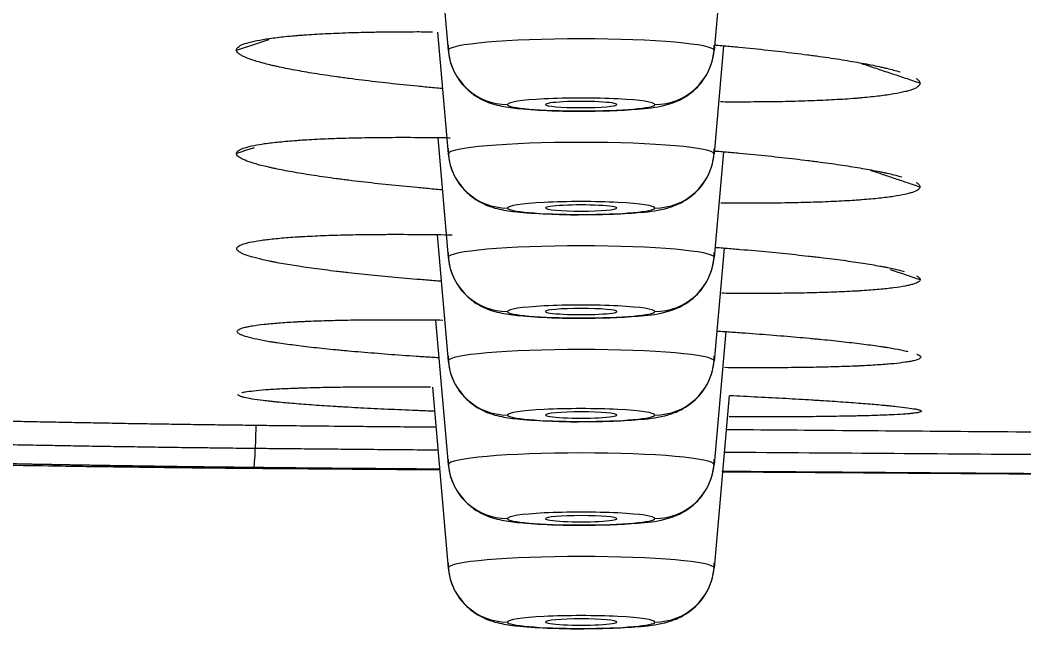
# Model space of a CAD drawing. Header units: millimetres. Extents: x 11618 to 13994, y -5897 to -2537.
# Drawn here: x 12231.88 to 12248.77, y -3609.75 to -3599.5 of the extents above; entities that cross this region are included whole.
import ezdxf

# ---------------------------------------------------------------- set-up
doc = ezdxf.new("R2010")
doc.units = ezdxf.units.MM
doc.layers.add('DIM', color=3, linetype='Continuous', lineweight=13)
doc.styles.get("Standard").update_dxf_attribs({"font": 'arial.ttf'})
doc.dimstyles.get("Standard").update_dxf_attribs({"dimtxt": 0.18, "dimasz": 0.18, "dimexe": 0.18, "dimexo": 0.0625, "dimgap": 0.09, "dimtad": 0, "dimtih": 1, "dimtoh": 1, "dimdec": 1, "dimdsep": 46, "dimtxsty": 'Standard', "dimcen": 0.09, "dimadec": 0, "dimazin": 0, "dimtfac": 1, "dimtdec": 1, "dimtofl": 0, "dimtmove": 0, "dimatfit": 3, "dimfxl": 1, "dimtolj": 1, "dimtzin": 0, "dimarcsym": 0})

# ---------------------------------------------------------------- blocks, each defined once
blk = doc.blocks.new('*D6')
at = {"layer": 'Defpoints', "color": 0, "transparency": 16777216}
for p in [(12196.532, -3594.216), (12466.198, -3594.304), (12466.198, -3664.582)]:
    blk.add_point(p, dxfattribs=at)
at = {"layer": 'DIM', "color": 0, "lineweight": -2, "transparency": 16777216}
for p, q in [((12196.532, -3594.279), (12196.532, -3664.762)), ((12466.198, -3594.366), (12466.198, -3664.762)), ((12214.532, -3664.582), (12448.198, -3664.582)), ((12466.198, -3664.582), (12494.714, -3664.582))]:
    blk.add_line(p, q, dxfattribs=at)
at = {"layer": 'DIM', "color": 0, "transparency": 16777216}
for points in [[(12214.532, -3661.582), (12214.532, -3667.582), (12196.532, -3664.582)], [(12448.198, -3661.582), (12448.198, -3667.582), (12466.198, -3664.582)]]:
    blk.add_solid(points, dxfattribs=at)
at = {"layer": 'DIM', "color": 0, "transparency": 16777216, "insert": (12519.722, -3664.582), "char_height": 18, "attachment_point": 5}
blk.add_mtext('\\A1;270', dxfattribs=at)

msp = doc.modelspace()

# ---------------------------------------------------------------- linework, layer by layer
at = {"linetype": 'Continuous', "lineweight": 18}
for p, q in [((12238.884, -3597.755), (12239.082, -3600.008)), ((12243.734, -3597.964), (12243.555, -3600.008)), ((12238.902, -3599.7), (12239.082, -3601.751)), ((12243.715, -3599.93), (12243.555, -3601.751)), ((12238.905, -3601.481), (12239.082, -3603.494)), ((12243.711, -3601.715), (12243.555, -3603.494)), ((12238.896, -3603.114), (12239.082, -3605.238)), ((12243.722, -3603.337), (12243.555, -3605.238)), ((12238.869, -3604.55), (12239.082, -3606.981)), ((12243.751, -3604.743), (12243.555, -3606.981)), ((12238.815, -3605.677), (12239.082, -3608.724)), ((12243.81, -3605.818), (12243.555, -3608.724))]:
    msp.add_line(p, q, dxfattribs=at)
at = {"linetype": 'Continuous', "lineweight": 13}
for centre, major_axis, ratio, start_param, end_param in [((12241.318, -3600.008), (-2.236, 0), 0.087156, 3.141593, 6.283185), ((12240.078, -3599.921), (1, 0), 0.996195, 3.228859, 4.712389), ((12242.559, -3599.921), (-1, 0), 0.996195, 1.570796, 3.054326), ((12241.318, -3600.918), (1.24, 0), 0.087156, 0, 3.141593), ((12241.318, -3600.918), (1.24, 0), 0.087156, 3.141593, 6.283185), ((12241.318, -3601.751), (-2.236, 0), 0.087156, 3.141593, 6.283185), ((12240.078, -3601.665), (1, 0), 0.996195, 3.228859, 4.712389), ((12242.559, -3601.665), (-1, 0), 0.996195, 1.570796, 3.054326), ((12241.318, -3602.661), (1.24, 0), 0.087156, 0, 3.141593), ((12241.318, -3602.661), (1.24, 0), 0.087156, 3.141593, 6.283185), ((12241.318, -3603.494), (-2.236, 0), 0.087156, 3.141593, 6.283185), ((12240.078, -3603.408), (1, 0), 0.996195, 3.228859, 4.712389), ((12242.559, -3603.408), (-1, 0), 0.996195, 1.570796, 3.054326), ((12241.318, -3604.404), (1.24, 0), 0.087156, 0, 3.141593), ((12241.318, -3604.404), (1.24, 0), 0.087156, 3.141593, 6.283185), ((12241.318, -3605.238), (-2.236, 0), 0.087156, 3.141593, 6.283185), ((12240.078, -3605.151), (1, 0), 0.996195, 3.228859, 4.712389), ((12242.559, -3605.151), (-1, 0), 0.996195, 1.570796, 3.054326), ((12241.318, -3606.147), (1.24, 0), 0.087156, 0, 3.141593), ((12241.318, -3606.147), (1.24, 0), 0.087156, 3.141593, 6.283185), ((12235.807, -3606.732), (0.003, 0.3), 0.08209, 3.152231, 4.800228), ((12241.318, -3606.981), (-2.236, 0), 0.087156, 3.141593, 6.283185), ((12241.318, -3607.89), (1.24, 0), 0.087156, 0, 3.141593), ((12241.318, -3607.89), (1.24, 0), 0.087156, 3.141593, 6.283185), ((12241.318, -3608.724), (-2.236, 0), 0.087156, 3.141593, 6.283185), ((12241.318, -3609.633), (1.24, 0), 0.087156, 0, 3.141593), ((12241.318, -3609.633), (1.24, 0), 0.087156, 3.141593, 6.283185)]:
    msp.add_ellipse(centre, major_axis=major_axis, ratio=ratio, start_param=start_param, end_param=end_param, dxfattribs=at)
at = {"linetype": 'Continuous', "lineweight": 18}
for centre, major_axis, ratio, start_param, end_param in [((12241.318, -3600.918), (0.6, 0), 0.087156, 0, 3.141593), ((12241.318, -3600.918), (0.6, 0), 0.087156, 3.141593, 6.283185), ((12241.318, -3602.661), (0.6, 0), 0.087156, 0, 3.141593), ((12241.318, -3602.661), (0.6, 0), 0.087156, 3.141593, 6.283185), ((12241.318, -3604.404), (-0.6, 0), 0.087156, 3.141593, 6.283185), ((12241.318, -3604.404), (-0.6, 0), 0.087156, 0, 3.141593), ((12241.318, -3606.147), (-0.6, 0), 0.087156, 3.141593, 6.283185), ((12241.318, -3606.147), (-0.6, 0), 0.087156, 0, 3.141593), ((12240.078, -3606.894), (1, 0), 0.996195, 3.228859, 4.712389), ((12242.559, -3606.894), (-1, 0), 0.996195, 1.570796, 3.054326), ((12241.318, -3607.893), (-0.6, 0), 0.087156, 3.141593, 6.283185), ((12241.318, -3607.893), (-0.6, 0), 0.087156, 0, 3.141593), ((12240.078, -3608.637), (1, 0), 0.996195, 3.228859, 4.712389), ((12242.559, -3608.637), (-1, 0), 0.996195, 1.570796, 3.054326), ((12241.318, -3609.633), (-0.6, 0), 0.087156, 3.141593, 6.283185), ((12241.318, -3609.633), (-0.6, 0), 0.087156, 0, 3.141593)]:
    msp.add_ellipse(centre, major_axis=major_axis, ratio=ratio, start_param=start_param, end_param=end_param, dxfattribs=at)
for points, knots in [([(12235.518, -3600), (12235.518, -3599.983), (12235.527, -3599.966), (12235.565, -3599.934), (12235.593, -3599.919), (12235.668, -3599.889), (12235.714, -3599.875), (12235.826, -3599.848), (12235.889, -3599.835), (12236.033, -3599.811), (12236.113, -3599.799), (12236.289, -3599.778), (12236.385, -3599.768), (12236.516, -3599.757), (12236.542, -3599.755), (12236.597, -3599.75), (12236.624, -3599.748), (12236.709, -3599.742), (12236.767, -3599.738), (12236.945, -3599.727), (12237.071, -3599.721), (12237.335, -3599.71), (12237.473, -3599.705), (12237.691, -3599.7), (12237.766, -3599.698), (12237.879, -3599.696), (12237.918, -3599.695), (12237.995, -3599.694), (12238.034, -3599.694), (12238.232, -3599.692), (12238.393, -3599.691), (12238.644, -3599.691), (12238.73, -3599.691), (12238.817, -3599.692)], [0, 0, 0, 0, 0.086851, 0.086851, 0.173702, 0.173702, 0.260552, 0.260552, 0.347403, 0.347403, 0.434254, 0.434254, 0.521105, 0.521105, 0.542817, 0.542817, 0.56453, 0.56453, 0.607956, 0.607956, 0.694806, 0.694806, 0.781657, 0.781657, 0.825082, 0.825082, 0.846795, 0.846795, 0.868508, 0.868508, 0.955359, 0.955359, 1, 1, 1, 1]), ([(12239.078, -3599.921), (12239.08, -3600.059), (12239.124, -3600.283), (12239.288, -3600.559), (12239.475, -3600.736), (12239.663, -3600.847), (12239.836, -3600.912), (12240.032, -3600.958), (12240.312, -3600.995), (12240.769, -3601.022), (12241.171, -3601.033), (12241.348, -3601.029), (12241.357, -3601.029)], [0, 0, 0, 0, 0.122527, 0.215408, 0.294634, 0.364592, 0.427727, 0.496738, 0.634659, 0.831916, 0.991471, 1, 1, 1, 1]), ([(12241.357, -3601.029), (12241.535, -3601.029), (12241.88, -3601.023), (12242.384, -3600.988), (12242.674, -3600.957), (12243.021, -3600.832), (12243.283, -3600.644), (12243.483, -3600.354), (12243.552, -3600.098), (12243.559, -3599.95), (12243.559, -3599.921)], [0, 0, 0, 0, 0.162675, 0.337768, 0.550867, 0.638384, 0.752048, 0.857541, 0.972916, 1, 1, 1, 1]), ([(12243.564, -3599.914), (12243.573, -3599.915), (12243.583, -3599.916), (12243.635, -3599.92), (12243.764, -3599.932), (12243.891, -3599.943), (12244.14, -3599.967), (12244.301, -3599.984), (12244.613, -3600.018), (12244.764, -3600.035), (12244.983, -3600.062), (12245.055, -3600.071), (12245.16, -3600.084), (12245.195, -3600.089), (12245.264, -3600.098), (12245.298, -3600.103), (12245.465, -3600.126), (12245.591, -3600.145), (12245.828, -3600.183), (12245.94, -3600.202), (12246.148, -3600.24), (12246.245, -3600.259), (12246.356, -3600.284), (12246.378, -3600.289), (12246.421, -3600.299), (12246.483, -3600.313), (12246.541, -3600.328), (12246.615, -3600.348), (12246.651, -3600.358), (12246.684, -3600.368)], [0, 0, 0, 0, 0.006421, 0.006421, 0.036424, 0.09643, 0.09643, 0.216442, 0.216442, 0.336454, 0.336454, 0.39646, 0.39646, 0.426463, 0.426463, 0.456466, 0.456466, 0.576478, 0.576478, 0.69649, 0.69649, 0.816502, 0.816502, 0.846505, 0.846505, 0.876508, 0.936514, 0.936514, 1, 1, 1, 1]), ([(12238.984, -3600.65), (12238.972, -3600.649), (12238.96, -3600.648), (12238.905, -3600.643), (12238.776, -3600.631), (12238.649, -3600.619), (12238.401, -3600.595), (12238.24, -3600.578), (12237.927, -3600.544), (12237.776, -3600.526), (12237.557, -3600.499), (12237.485, -3600.49), (12237.38, -3600.476), (12237.345, -3600.472), (12237.276, -3600.462), (12237.242, -3600.458), (12237.075, -3600.434), (12236.949, -3600.415), (12236.712, -3600.377), (12236.601, -3600.358), (12236.393, -3600.319), (12236.296, -3600.3), (12236.185, -3600.275), (12236.163, -3600.27), (12236.12, -3600.261), (12236.058, -3600.246), (12236.001, -3600.231), (12235.892, -3600.202), (12235.829, -3600.183), (12235.718, -3600.145), (12235.671, -3600.127), (12235.624, -3600.103), (12235.615, -3600.099), (12235.598, -3600.089), (12235.591, -3600.085), (12235.569, -3600.071), (12235.557, -3600.062), (12235.528, -3600.035), (12235.518, -3600.017), (12235.518, -3600)], [0, 0, 0, 0, 0.00588, 0.00588, 0.027032, 0.069335, 0.069335, 0.153941, 0.153941, 0.238547, 0.238547, 0.280849, 0.280849, 0.302001, 0.302001, 0.323152, 0.323152, 0.407758, 0.407758, 0.492364, 0.492364, 0.57697, 0.57697, 0.598122, 0.598122, 0.619273, 0.661576, 0.661576, 0.746182, 0.746182, 0.830788, 0.830788, 0.85194, 0.85194, 0.873091, 0.873091, 0.915394, 0.915394, 1, 1, 1, 1]), ([(12246.956, -3600.479), (12246.956, -3600.479), (12246.956, -3600.479), (12246.971, -3600.489), (12246.983, -3600.498), (12247.012, -3600.525), (12247.022, -3600.543), (12247.022, -3600.56)], [0, 0, 0, 0, 0.002991, 0.002991, 0.335327, 0.335327, 1, 1, 1, 1]), ([(12247.022, -3600.56), (12247.022, -3600.578), (12247.012, -3600.594), (12246.975, -3600.627), (12246.947, -3600.642), (12246.891, -3600.665), (12246.87, -3600.672), (12246.835, -3600.683), (12246.823, -3600.687), (12246.798, -3600.694), (12246.784, -3600.698), (12246.715, -3600.715), (12246.651, -3600.728), (12246.507, -3600.753), (12246.427, -3600.764), (12246.251, -3600.786), (12246.155, -3600.796), (12246.025, -3600.808), (12245.998, -3600.81), (12245.944, -3600.815), (12245.916, -3600.817), (12245.832, -3600.823), (12245.774, -3600.827), (12245.595, -3600.838), (12245.47, -3600.845), (12245.205, -3600.856), (12245.067, -3600.861), (12244.849, -3600.867), (12244.774, -3600.868), (12244.66, -3600.871), (12244.622, -3600.871), (12244.544, -3600.872), (12244.505, -3600.873), (12244.308, -3600.875), (12244.146, -3600.876), (12243.877, -3600.876), (12243.771, -3600.876), (12243.664, -3600.875)], [0, 0, 0, 0, 0.085996, 0.085996, 0.171991, 0.171991, 0.214989, 0.214989, 0.236488, 0.236488, 0.257987, 0.257987, 0.343982, 0.343982, 0.429978, 0.429978, 0.515974, 0.515974, 0.537473, 0.537473, 0.558971, 0.558971, 0.601969, 0.601969, 0.687965, 0.687965, 0.773961, 0.773961, 0.816958, 0.816958, 0.838457, 0.838457, 0.859956, 0.859956, 0.945952, 0.945952, 1, 1, 1, 1]), ([(12235.518, -3601.743), (12235.518, -3601.727), (12235.528, -3601.712), (12235.566, -3601.682), (12235.595, -3601.668), (12235.67, -3601.641), (12235.717, -3601.628), (12235.828, -3601.603), (12235.892, -3601.592), (12236.036, -3601.57), (12236.117, -3601.56), (12236.293, -3601.541), (12236.389, -3601.532), (12236.52, -3601.522), (12236.547, -3601.52), (12236.601, -3601.516), (12236.629, -3601.514), (12236.713, -3601.509), (12236.771, -3601.506), (12236.95, -3601.496), (12237.076, -3601.491), (12237.341, -3601.482), (12237.48, -3601.479), (12237.698, -3601.475), (12237.773, -3601.474), (12237.887, -3601.472), (12237.925, -3601.472), (12238.003, -3601.471), (12238.042, -3601.471), (12238.24, -3601.47), (12238.402, -3601.47), (12238.733, -3601.472), (12238.903, -3601.473), (12239.089, -3601.476), (12239.102, -3601.476), (12239.114, -3601.477)], [0, 0, 0, 0, 0.082826, 0.082826, 0.165652, 0.165652, 0.248478, 0.248478, 0.331304, 0.331304, 0.41413, 0.41413, 0.496956, 0.496956, 0.517663, 0.517663, 0.538369, 0.538369, 0.579782, 0.579782, 0.662608, 0.662608, 0.745434, 0.745434, 0.786847, 0.786847, 0.807554, 0.807554, 0.82826, 0.82826, 0.911086, 0.911086, 0.993912, 0.993912, 1, 1, 1, 1]), ([(12239.078, -3601.665), (12239.08, -3601.802), (12239.124, -3602.026), (12239.288, -3602.302), (12239.475, -3602.479), (12239.663, -3602.59), (12239.836, -3602.655), (12240.032, -3602.701), (12240.312, -3602.738), (12240.769, -3602.765), (12241.171, -3602.776), (12241.348, -3602.772), (12241.357, -3602.772)], [0, 0, 0, 0, 0.122527, 0.215408, 0.294634, 0.364592, 0.427727, 0.496738, 0.634659, 0.831916, 0.991471, 1, 1, 1, 1]), ([(12241.357, -3602.772), (12241.535, -3602.772), (12241.88, -3602.766), (12242.384, -3602.731), (12242.674, -3602.7), (12243.021, -3602.575), (12243.283, -3602.387), (12243.483, -3602.097), (12243.552, -3601.841), (12243.559, -3601.693), (12243.559, -3601.665)], [0, 0, 0, 0, 0.162675, 0.337768, 0.550867, 0.638384, 0.752048, 0.857541, 0.972916, 1, 1, 1, 1]), ([(12238.981, -3602.355), (12238.967, -3602.354), (12238.953, -3602.353), (12238.896, -3602.348), (12238.767, -3602.337), (12238.641, -3602.325), (12238.393, -3602.302), (12238.232, -3602.286), (12237.92, -3602.254), (12237.769, -3602.237), (12237.55, -3602.211), (12237.478, -3602.203), (12237.373, -3602.19), (12237.338, -3602.185), (12237.269, -3602.176), (12237.235, -3602.172), (12237.069, -3602.15), (12236.943, -3602.132), (12236.706, -3602.096), (12236.595, -3602.078), (12236.387, -3602.041), (12236.291, -3602.023), (12236.179, -3602), (12236.158, -3601.995), (12236.115, -3601.986), (12236.053, -3601.972), (12235.996, -3601.959), (12235.888, -3601.932), (12235.825, -3601.914), (12235.715, -3601.878), (12235.669, -3601.861), (12235.622, -3601.839), (12235.613, -3601.835), (12235.597, -3601.826), (12235.589, -3601.822), (12235.568, -3601.809), (12235.556, -3601.8), (12235.527, -3601.775), (12235.518, -3601.759), (12235.518, -3601.743)], [0, 0, 0, 0, 0.006721, 0.006721, 0.027854, 0.070121, 0.070121, 0.154656, 0.154656, 0.23919, 0.23919, 0.281457, 0.281457, 0.302591, 0.302591, 0.323725, 0.323725, 0.408259, 0.408259, 0.492793, 0.492793, 0.577328, 0.577328, 0.598461, 0.598461, 0.619595, 0.661862, 0.661862, 0.746397, 0.746397, 0.830931, 0.830931, 0.852065, 0.852065, 0.873198, 0.873198, 0.915466, 0.915466, 1, 1, 1, 1]), ([(12243.559, -3601.699), (12243.574, -3601.7), (12243.588, -3601.702), (12243.645, -3601.707), (12243.774, -3601.718), (12243.9, -3601.729), (12244.149, -3601.752), (12244.31, -3601.768), (12244.622, -3601.8), (12244.772, -3601.817), (12244.991, -3601.843), (12245.063, -3601.851), (12245.168, -3601.864), (12245.203, -3601.869), (12245.272, -3601.877), (12245.306, -3601.882), (12245.472, -3601.904), (12245.598, -3601.921), (12245.835, -3601.957), (12246.056, -3601.993), (12246.249, -3602.029), (12246.36, -3602.052), (12246.382, -3602.056), (12246.424, -3602.065), (12246.486, -3602.079), (12246.543, -3602.092), (12246.628, -3602.113), (12246.673, -3602.125), (12246.714, -3602.137)], [0, 0, 0, 0, 0.009516, 0.009516, 0.038886, 0.097627, 0.097627, 0.215108, 0.215108, 0.332589, 0.332589, 0.39133, 0.39133, 0.4207, 0.4207, 0.450071, 0.450071, 0.567552, 0.567552, 0.685033, 0.802514, 0.802514, 0.831885, 0.831885, 0.861255, 0.919995, 0.919995, 1, 1, 1, 1]), ([(12247.022, -3602.305), (12247.022, -3602.321), (12247.012, -3602.336), (12246.973, -3602.365), (12246.945, -3602.379), (12246.888, -3602.4), (12246.867, -3602.406), (12246.832, -3602.416), (12246.82, -3602.419), (12246.795, -3602.425), (12246.781, -3602.428), (12246.711, -3602.444), (12246.647, -3602.456), (12246.503, -3602.477), (12246.422, -3602.487), (12246.246, -3602.506), (12246.149, -3602.515), (12246.018, -3602.525), (12245.992, -3602.527), (12245.937, -3602.531), (12245.909, -3602.533), (12245.825, -3602.538), (12245.767, -3602.542), (12245.588, -3602.551), (12245.462, -3602.557), (12245.197, -3602.566), (12245.058, -3602.57), (12244.839, -3602.574), (12244.765, -3602.575), (12244.651, -3602.577), (12244.612, -3602.577), (12244.535, -3602.578), (12244.496, -3602.578), (12244.298, -3602.58), (12244.136, -3602.58), (12243.871, -3602.579), (12243.77, -3602.578), (12243.668, -3602.577)], [0, 0, 0, 0, 0.086196, 0.086196, 0.172391, 0.172391, 0.215489, 0.215489, 0.237038, 0.237038, 0.258587, 0.258587, 0.344783, 0.344783, 0.430979, 0.430979, 0.517174, 0.517174, 0.538723, 0.538723, 0.560272, 0.560272, 0.60337, 0.60337, 0.689566, 0.689566, 0.775762, 0.775762, 0.81886, 0.81886, 0.840409, 0.840409, 0.861957, 0.861957, 0.948153, 0.948153, 1, 1, 1, 1]), ([(12246.956, -3602.231), (12246.956, -3602.231), (12246.957, -3602.231), (12246.971, -3602.24), (12246.983, -3602.249), (12247.012, -3602.273), (12247.022, -3602.29), (12247.022, -3602.305)], [0, 0, 0, 0, 0.011857, 0.011857, 0.341238, 0.341238, 1, 1, 1, 1]), ([(12235.522, -3603.345), (12235.522, -3603.33), (12235.532, -3603.317), (12235.571, -3603.29), (12235.6, -3603.277), (12235.676, -3603.253), (12235.723, -3603.241), (12235.835, -3603.219), (12235.899, -3603.209), (12236.044, -3603.189), (12236.124, -3603.18), (12236.301, -3603.163), (12236.398, -3603.155), (12236.529, -3603.147), (12236.555, -3603.145), (12236.61, -3603.142), (12236.638, -3603.14), (12236.722, -3603.135), (12236.78, -3603.133), (12236.96, -3603.124), (12237.086, -3603.12), (12237.351, -3603.112), (12237.49, -3603.109), (12237.709, -3603.106), (12237.783, -3603.105), (12237.897, -3603.105), (12237.936, -3603.104), (12238.014, -3603.104), (12238.053, -3603.104), (12238.251, -3603.103), (12238.413, -3603.104), (12238.745, -3603.106), (12238.914, -3603.108), (12239.108, -3603.111), (12239.129, -3603.111), (12239.149, -3603.112)], [0, 0, 0, 0, 0.082518, 0.082518, 0.165037, 0.165037, 0.247555, 0.247555, 0.330074, 0.330074, 0.412592, 0.412592, 0.495111, 0.495111, 0.51574, 0.51574, 0.53637, 0.53637, 0.577629, 0.577629, 0.660148, 0.660148, 0.742666, 0.742666, 0.783925, 0.783925, 0.804555, 0.804555, 0.825185, 0.825185, 0.907703, 0.907703, 0.990222, 0.990222, 1, 1, 1, 1]), ([(12238.962, -3603.895), (12238.953, -3603.894), (12238.944, -3603.894), (12238.891, -3603.89), (12238.763, -3603.88), (12238.637, -3603.869), (12238.388, -3603.848), (12238.228, -3603.834), (12237.916, -3603.805), (12237.765, -3603.79), (12237.547, -3603.767), (12237.475, -3603.759), (12237.37, -3603.747), (12237.335, -3603.743), (12237.266, -3603.736), (12237.233, -3603.732), (12237.066, -3603.712), (12236.94, -3603.696), (12236.704, -3603.663), (12236.593, -3603.647), (12236.386, -3603.614), (12236.29, -3603.598), (12236.179, -3603.577), (12236.157, -3603.573), (12236.115, -3603.564), (12236.053, -3603.552), (12235.996, -3603.54), (12235.889, -3603.515), (12235.826, -3603.499), (12235.717, -3603.467), (12235.671, -3603.451), (12235.624, -3603.432), (12235.615, -3603.428), (12235.599, -3603.42), (12235.591, -3603.416), (12235.57, -3603.404), (12235.559, -3603.397), (12235.53, -3603.374), (12235.521, -3603.359), (12235.522, -3603.345)], [0, 0, 0, 0, 0.004406, 0.004406, 0.025589, 0.067955, 0.067955, 0.152686, 0.152686, 0.237417, 0.237417, 0.279783, 0.279783, 0.300966, 0.300966, 0.322149, 0.322149, 0.40688, 0.40688, 0.491612, 0.491612, 0.576343, 0.576343, 0.597526, 0.597526, 0.618709, 0.661074, 0.661074, 0.745806, 0.745806, 0.830537, 0.830537, 0.85172, 0.85172, 0.872903, 0.872903, 0.915269, 0.915269, 1, 1, 1, 1]), ([(12243.57, -3603.322), (12243.584, -3603.324), (12243.599, -3603.325), (12243.657, -3603.329), (12243.786, -3603.34), (12243.912, -3603.35), (12244.16, -3603.371), (12244.321, -3603.386), (12244.633, -3603.416), (12244.783, -3603.431), (12245.002, -3603.454), (12245.073, -3603.462), (12245.179, -3603.473), (12245.213, -3603.477), (12245.282, -3603.485), (12245.316, -3603.489), (12245.482, -3603.509), (12245.608, -3603.525), (12245.844, -3603.557), (12246.065, -3603.59), (12246.257, -3603.622), (12246.368, -3603.642), (12246.389, -3603.646), (12246.432, -3603.654), (12246.493, -3603.667), (12246.55, -3603.679), (12246.649, -3603.7), (12246.705, -3603.714), (12246.755, -3603.728)], [0, 0, 0, 0, 0.00964, 0.00964, 0.038331, 0.095714, 0.095714, 0.210478, 0.210478, 0.325243, 0.325243, 0.382625, 0.382625, 0.411316, 0.411316, 0.440007, 0.440007, 0.554772, 0.554772, 0.669536, 0.784301, 0.784301, 0.812992, 0.812992, 0.841683, 0.899065, 0.899065, 1, 1, 1, 1]), ([(12239.078, -3603.408), (12239.08, -3603.545), (12239.124, -3603.769), (12239.288, -3604.045), (12239.475, -3604.222), (12239.663, -3604.333), (12239.836, -3604.398), (12240.032, -3604.444), (12240.312, -3604.481), (12240.769, -3604.508), (12241.171, -3604.519), (12241.348, -3604.515), (12241.357, -3604.515)], [0, 0, 0, 0, 0.122527, 0.215408, 0.294634, 0.364592, 0.427727, 0.496738, 0.634659, 0.831916, 0.991471, 1, 1, 1, 1]), ([(12241.357, -3604.515), (12241.535, -3604.515), (12241.88, -3604.509), (12242.384, -3604.474), (12242.674, -3604.443), (12243.021, -3604.318), (12243.283, -3604.13), (12243.483, -3603.84), (12243.552, -3603.584), (12243.559, -3603.436), (12243.559, -3603.408)], [0, 0, 0, 0, 0.162675, 0.337768, 0.550867, 0.638384, 0.752048, 0.857541, 0.972916, 1, 1, 1, 1]), ([(12247.025, -3603.867), (12247.025, -3603.88), (12247.015, -3603.893), (12246.976, -3603.919), (12246.947, -3603.931), (12246.89, -3603.948), (12246.869, -3603.954), (12246.834, -3603.963), (12246.822, -3603.965), (12246.796, -3603.971), (12246.782, -3603.973), (12246.712, -3603.987), (12246.648, -3603.997), (12246.503, -3604.015), (12246.422, -3604.024), (12246.245, -3604.04), (12246.149, -3604.048), (12246.017, -3604.056), (12245.991, -3604.058), (12245.936, -3604.061), (12245.908, -3604.062), (12245.823, -3604.067), (12245.765, -3604.07), (12245.586, -3604.078), (12245.46, -3604.082), (12245.195, -3604.09), (12245.055, -3604.093), (12244.837, -3604.096), (12244.762, -3604.097), (12244.648, -3604.098), (12244.61, -3604.099), (12244.532, -3604.099), (12244.493, -3604.099), (12244.295, -3604.1), (12244.133, -3604.1), (12243.875, -3604.099), (12243.782, -3604.098), (12243.688, -3604.097)], [0, 0, 0, 0, 0.086539, 0.086539, 0.173078, 0.173078, 0.216347, 0.216347, 0.237982, 0.237982, 0.259617, 0.259617, 0.346155, 0.346155, 0.432694, 0.432694, 0.519233, 0.519233, 0.540868, 0.540868, 0.562503, 0.562503, 0.605772, 0.605772, 0.692311, 0.692311, 0.77885, 0.77885, 0.822119, 0.822119, 0.843754, 0.843754, 0.865389, 0.865389, 0.951928, 0.951928, 1, 1, 1, 1]), ([(12246.96, -3603.801), (12246.961, -3603.801), (12246.961, -3603.802), (12246.976, -3603.809), (12246.988, -3603.817), (12247.016, -3603.839), (12247.026, -3603.853), (12247.025, -3603.867)], [0, 0, 0, 0, 0.015101, 0.015101, 0.343401, 0.343401, 1, 1, 1, 1]), ([(12235.53, -3604.739), (12235.531, -3604.727), (12235.541, -3604.715), (12235.581, -3604.693), (12235.61, -3604.683), (12235.668, -3604.668), (12235.689, -3604.663), (12235.736, -3604.653), (12235.762, -3604.648), (12235.847, -3604.635), (12235.912, -3604.626), (12236.057, -3604.61), (12236.138, -3604.602), (12236.316, -3604.589), (12236.412, -3604.582), (12236.544, -3604.575), (12236.571, -3604.574), (12236.625, -3604.571), (12236.653, -3604.57), (12236.738, -3604.566), (12236.796, -3604.564), (12236.976, -3604.557), (12237.102, -3604.553), (12237.368, -3604.547), (12237.508, -3604.545), (12237.727, -3604.543), (12237.801, -3604.542), (12237.916, -3604.541), (12237.954, -3604.541), (12238.032, -3604.541), (12238.071, -3604.541), (12238.27, -3604.541), (12238.432, -3604.541), (12238.727, -3604.543), (12238.859, -3604.545), (12238.992, -3604.547)], [0, 0, 0, 0, 0.084911, 0.084911, 0.169823, 0.169823, 0.212278, 0.212278, 0.254734, 0.254734, 0.339645, 0.339645, 0.424556, 0.424556, 0.509468, 0.509468, 0.530695, 0.530695, 0.551923, 0.551923, 0.594379, 0.594379, 0.67929, 0.67929, 0.764201, 0.764201, 0.806657, 0.806657, 0.827885, 0.827885, 0.849113, 0.849113, 0.934024, 0.934024, 1, 1, 1, 1]), ([(12238.919, -3605.184), (12238.879, -3605.182), (12238.754, -3605.174), (12238.632, -3605.166), (12238.383, -3605.149), (12238.223, -3605.138), (12237.912, -3605.114), (12237.761, -3605.102), (12237.543, -3605.083), (12237.472, -3605.077), (12237.367, -3605.068), (12237.332, -3605.064), (12237.264, -3605.058), (12237.095, -3605.042), (12236.939, -3605.026), (12236.703, -3604.999), (12236.593, -3604.986), (12236.386, -3604.959), (12236.29, -3604.946), (12236.18, -3604.929), (12236.158, -3604.926), (12236.116, -3604.919), (12236.055, -3604.909), (12235.998, -3604.899), (12235.891, -3604.879), (12235.829, -3604.865), (12235.721, -3604.839), (12235.675, -3604.826), (12235.629, -3604.81), (12235.621, -3604.807), (12235.605, -3604.8), (12235.597, -3604.797), (12235.576, -3604.788), (12235.565, -3604.781), (12235.537, -3604.763), (12235.529, -3604.75), (12235.53, -3604.739)], [0, 0, 0, 0, 0.01965, 0.062273, 0.062273, 0.147521, 0.147521, 0.232769, 0.232769, 0.275393, 0.275393, 0.296705, 0.296705, 0.318017, 0.403265, 0.403265, 0.488513, 0.488513, 0.573761, 0.573761, 0.595073, 0.595073, 0.616385, 0.659009, 0.659009, 0.744256, 0.744256, 0.829504, 0.829504, 0.850816, 0.850816, 0.872128, 0.872128, 0.914752, 0.914752, 1, 1, 1, 1]), ([(12243.6, -3604.731), (12243.611, -3604.732), (12243.623, -3604.733), (12243.678, -3604.737), (12243.807, -3604.745), (12243.933, -3604.754), (12244.181, -3604.772), (12244.342, -3604.784), (12244.653, -3604.809), (12244.803, -3604.822), (12245.021, -3604.841), (12245.092, -3604.847), (12245.197, -3604.857), (12245.232, -3604.86), (12245.301, -3604.867), (12245.469, -3604.883), (12245.625, -3604.9), (12245.861, -3604.926), (12246.081, -3604.952), (12246.272, -3604.979), (12246.382, -3604.995), (12246.404, -3604.998), (12246.446, -3605.005), (12246.507, -3605.015), (12246.564, -3605.024), (12246.67, -3605.044), (12246.733, -3605.056), (12246.796, -3605.071), (12246.805, -3605.073), (12246.813, -3605.075)], [0, 0, 0, 0, 0.007513, 0.007513, 0.035341, 0.090995, 0.090995, 0.202304, 0.202304, 0.313613, 0.313613, 0.369268, 0.369268, 0.397095, 0.397095, 0.424922, 0.536231, 0.536231, 0.64754, 0.758849, 0.758849, 0.786676, 0.786676, 0.814504, 0.870158, 0.870158, 0.981467, 0.981467, 1, 1, 1, 1]), ([(12239.078, -3605.151), (12239.08, -3605.289), (12239.124, -3605.512), (12239.288, -3605.788), (12239.475, -3605.965), (12239.663, -3606.077), (12239.836, -3606.141), (12240.032, -3606.187), (12240.312, -3606.224), (12240.769, -3606.251), (12241.171, -3606.262), (12241.348, -3606.258), (12241.357, -3606.258)], [0, 0, 0, 0, 0.122527, 0.215408, 0.294634, 0.364592, 0.427727, 0.496738, 0.634659, 0.831916, 0.991471, 1, 1, 1, 1]), ([(12241.357, -3606.258), (12241.535, -3606.258), (12241.88, -3606.252), (12242.384, -3606.217), (12242.674, -3606.186), (12243.021, -3606.062), (12243.283, -3605.873), (12243.483, -3605.583), (12243.552, -3605.327), (12243.559, -3605.179), (12243.559, -3605.151)], [0, 0, 0, 0, 0.162675, 0.337768, 0.550867, 0.638384, 0.752048, 0.857541, 0.972916, 1, 1, 1, 1]), ([(12247.033, -3605.174), (12247.032, -3605.184), (12247.021, -3605.195), (12246.982, -3605.215), (12246.953, -3605.224), (12246.895, -3605.237), (12246.874, -3605.242), (12246.838, -3605.248), (12246.826, -3605.25), (12246.8, -3605.255), (12246.786, -3605.257), (12246.716, -3605.267), (12246.651, -3605.275), (12246.505, -3605.289), (12246.425, -3605.295), (12246.247, -3605.308), (12246.15, -3605.313), (12246.018, -3605.32), (12245.991, -3605.321), (12245.937, -3605.323), (12245.909, -3605.324), (12245.824, -3605.328), (12245.765, -3605.33), (12245.586, -3605.336), (12245.333, -3605.343), (12245.054, -3605.347), (12244.835, -3605.349), (12244.76, -3605.35), (12244.646, -3605.351), (12244.608, -3605.351), (12244.53, -3605.351), (12244.49, -3605.351), (12244.292, -3605.352), (12244.13, -3605.352), (12243.887, -3605.35), (12243.809, -3605.35), (12243.731, -3605.349)], [0, 0, 0, 0, 0.087233, 0.087233, 0.174467, 0.174467, 0.218083, 0.218083, 0.239892, 0.239892, 0.2617, 0.2617, 0.348934, 0.348934, 0.436167, 0.436167, 0.5234, 0.5234, 0.545209, 0.545209, 0.567017, 0.567017, 0.610634, 0.610634, 0.697867, 0.785101, 0.785101, 0.828717, 0.828717, 0.850526, 0.850526, 0.872334, 0.872334, 0.959567, 0.959567, 1, 1, 1, 1]), ([(12246.969, -3605.122), (12246.97, -3605.122), (12246.971, -3605.123), (12246.986, -3605.129), (12246.997, -3605.135), (12247.025, -3605.152), (12247.034, -3605.163), (12247.033, -3605.174)], [0, 0, 0, 0, 0.019611, 0.019611, 0.346407, 0.346407, 1, 1, 1, 1]), ([(12235.605, -3605.77), (12235.622, -3605.765), (12235.642, -3605.761), (12235.704, -3605.75), (12235.752, -3605.744), (12235.866, -3605.731), (12235.932, -3605.725), (12236.078, -3605.714), (12236.16, -3605.709), (12236.339, -3605.7), (12236.436, -3605.696), (12236.568, -3605.691), (12236.595, -3605.69), (12236.65, -3605.689), (12236.678, -3605.688), (12236.763, -3605.685), (12236.822, -3605.684), (12237.002, -3605.679), (12237.129, -3605.677), (12237.396, -3605.673), (12237.536, -3605.672), (12237.755, -3605.671), (12237.83, -3605.67), (12237.945, -3605.67), (12237.983, -3605.67), (12238.061, -3605.67), (12238.101, -3605.67), (12238.3, -3605.67), (12238.463, -3605.671), (12238.68, -3605.672), (12238.731, -3605.673), (12238.782, -3605.673)], [0, 0, 0, 0, 0.06091, 0.06091, 0.161839, 0.161839, 0.262767, 0.262767, 0.363696, 0.363696, 0.464624, 0.464624, 0.489856, 0.489856, 0.515089, 0.515089, 0.565553, 0.565553, 0.666481, 0.666481, 0.76741, 0.76741, 0.817874, 0.817874, 0.843106, 0.843106, 0.868339, 0.868339, 0.969267, 0.969267, 1, 1, 1, 1]), ([(12238.839, -3606.083), (12238.824, -3606.083), (12238.724, -3606.079), (12238.625, -3606.075), (12238.377, -3606.065), (12238.217, -3606.058), (12237.907, -3606.044), (12237.757, -3606.036), (12237.539, -3606.025), (12237.468, -3606.021), (12237.363, -3606.015), (12237.329, -3606.013), (12237.261, -3606.009), (12237.093, -3605.999), (12236.937, -3605.989), (12236.703, -3605.972), (12236.593, -3605.964), (12236.388, -3605.947), (12236.292, -3605.938), (12236.183, -3605.927), (12236.161, -3605.925), (12236.119, -3605.92), (12236.059, -3605.914), (12236.002, -3605.907), (12235.897, -3605.894), (12235.835, -3605.886), (12235.728, -3605.868), (12235.683, -3605.86), (12235.638, -3605.849), (12235.63, -3605.847), (12235.614, -3605.843), (12235.607, -3605.84), (12235.587, -3605.834), (12235.575, -3605.83), (12235.549, -3605.817), (12235.541, -3605.809), (12235.543, -3605.801)], [0, 0, 0, 0, 0.007722, 0.050865, 0.050865, 0.13715, 0.13715, 0.223435, 0.223435, 0.266577, 0.266577, 0.288149, 0.288149, 0.30972, 0.396005, 0.396005, 0.48229, 0.48229, 0.568575, 0.568575, 0.590146, 0.590146, 0.611717, 0.65486, 0.65486, 0.741145, 0.741145, 0.82743, 0.82743, 0.849001, 0.849001, 0.870572, 0.870572, 0.913715, 0.913715, 1, 1, 1, 1]), ([(12243.824, -3605.818), (12243.901, -3605.821), (12243.976, -3605.825), (12244.215, -3605.837), (12244.375, -3605.845), (12244.686, -3605.861), (12244.836, -3605.87), (12245.053, -3605.882), (12245.124, -3605.887), (12245.229, -3605.893), (12245.263, -3605.895), (12245.331, -3605.899), (12245.365, -3605.901), (12245.53, -3605.912), (12245.655, -3605.92), (12245.889, -3605.937), (12246.108, -3605.954), (12246.298, -3605.97), (12246.407, -3605.98), (12246.429, -3605.982), (12246.47, -3605.986), (12246.531, -3605.992), (12246.587, -3605.997), (12246.693, -3606.009), (12246.754, -3606.016), (12246.861, -3606.031), (12246.906, -3606.038), (12246.951, -3606.047), (12246.959, -3606.048), (12246.975, -3606.052), (12246.983, -3606.053), (12247.003, -3606.058), (12247.014, -3606.062), (12247.041, -3606.071), (12247.049, -3606.078), (12247.047, -3606.084)], [0, 0, 0, 0, 0.039301, 0.039301, 0.126638, 0.126638, 0.213974, 0.213974, 0.257642, 0.257642, 0.279476, 0.279476, 0.30131, 0.30131, 0.388646, 0.388646, 0.475983, 0.563319, 0.563319, 0.585153, 0.585153, 0.606987, 0.650655, 0.650655, 0.737991, 0.737991, 0.825328, 0.825328, 0.847162, 0.847162, 0.868996, 0.868996, 0.912664, 0.912664, 1, 1, 1, 1]), ([(12223.634, -3605.994), (12224.065, -3606.013), (12224.992, -3606.05), (12226.428, -3606.103), (12227.93, -3606.151), (12228.993, -3606.182), (12229.61, -3606.198), (12229.784, -3606.203), (12229.958, -3606.207), (12230.132, -3606.212), (12230.307, -3606.216), (12230.482, -3606.22), (12230.657, -3606.225), (12230.833, -3606.229), (12231.009, -3606.233), (12231.186, -3606.237), (12231.363, -3606.241), (12231.54, -3606.245), (12231.718, -3606.249), (12231.896, -3606.253), (12232.074, -3606.256), (12232.253, -3606.26), (12232.432, -3606.263), (12232.612, -3606.267), (12232.792, -3606.27), (12232.972, -3606.274), (12233.152, -3606.277), (12233.333, -3606.28), (12233.515, -3606.284), (12233.696, -3606.287), (12233.878, -3606.29), (12234.06, -3606.293), (12234.243, -3606.296), (12234.426, -3606.298), (12234.609, -3606.301), (12234.792, -3606.304), (12234.976, -3606.306), (12235.16, -3606.309), (12235.344, -3606.311), (12235.529, -3606.314), (12235.652, -3606.315), (12235.714, -3606.316)], [0, 0, 0, 0, 0.113178, 0.2414, 0.36753, 0.491595, 0.505852, 0.520124, 0.534412, 0.548716, 0.563035, 0.577369, 0.591719, 0.606085, 0.620467, 0.634865, 0.649278, 0.663707, 0.678152, 0.692612, 0.707089, 0.721581, 0.736089, 0.750613, 0.765154, 0.77971, 0.794282, 0.808871, 0.823475, 0.838096, 0.852732, 0.867386, 0.882055, 0.89674, 0.911442, 0.926161, 0.940896, 0.955647, 0.970415, 0.985199, 1, 1, 1, 1]), ([(12247.047, -3606.084), (12247.046, -3606.09), (12247.035, -3606.095), (12246.994, -3606.106), (12246.964, -3606.111), (12246.906, -3606.118), (12246.884, -3606.121), (12246.848, -3606.124), (12246.836, -3606.125), (12246.81, -3606.128), (12246.796, -3606.129), (12246.725, -3606.134), (12246.659, -3606.138), (12246.513, -3606.146), (12246.431, -3606.149), (12246.253, -3606.155), (12246.155, -3606.158), (12246.023, -3606.162), (12245.996, -3606.162), (12245.941, -3606.164), (12245.913, -3606.164), (12245.828, -3606.166), (12245.769, -3606.167), (12245.589, -3606.17), (12245.462, -3606.172), (12245.195, -3606.175), (12245.055, -3606.176), (12244.835, -3606.177), (12244.761, -3606.178), (12244.646, -3606.178), (12244.607, -3606.178), (12244.529, -3606.179), (12244.49, -3606.179), (12244.291, -3606.179), (12244.128, -3606.179), (12243.912, -3606.178), (12243.862, -3606.178), (12243.811, -3606.178)], [0, 0, 0, 0, 0.088499, 0.088499, 0.176999, 0.176999, 0.221249, 0.221249, 0.243374, 0.243374, 0.265498, 0.265498, 0.353998, 0.353998, 0.442497, 0.442497, 0.530997, 0.530997, 0.553122, 0.553122, 0.575247, 0.575247, 0.619496, 0.619496, 0.707996, 0.707996, 0.796495, 0.796495, 0.840745, 0.840745, 0.86287, 0.86287, 0.884995, 0.884995, 0.973494, 0.973494, 1, 1, 1, 1]), ([(12223.283, -3606.389), (12223.283, -3606.389), (12223.743, -3606.408), (12224.61, -3606.443), (12225.837, -3606.487), (12226.892, -3606.521), (12227.772, -3606.548), (12228.473, -3606.568), (12228.995, -3606.582), (12229.359, -3606.591), (12229.624, -3606.598), (12229.851, -3606.603), (12230.076, -3606.608), (12230.3, -3606.614), (12230.522, -3606.619), (12230.744, -3606.624), (12230.964, -3606.628), (12231.182, -3606.633), (12231.4, -3606.638), (12231.616, -3606.642), (12231.83, -3606.646), (12232.044, -3606.65), (12232.255, -3606.654), (12232.466, -3606.658), (12232.675, -3606.662), (12232.883, -3606.665), (12233.09, -3606.669), (12233.295, -3606.672), (12233.498, -3606.675), (12233.701, -3606.678), (12233.901, -3606.681), (12234.101, -3606.684), (12234.299, -3606.687), (12234.495, -3606.69), (12234.69, -3606.692), (12234.884, -3606.695), (12235.076, -3606.697), (12235.267, -3606.699), (12235.457, -3606.702), (12235.645, -3606.704), (12235.769, -3606.705), (12235.832, -3606.706)], [0, 0, 0, 0, 0.000029, 0.116451, 0.217404, 0.303145, 0.37393, 0.429989, 0.471522, 0.498683, 0.516716, 0.534622, 0.552402, 0.570055, 0.587582, 0.604984, 0.62226, 0.63941, 0.656436, 0.673337, 0.690113, 0.706765, 0.723294, 0.739699, 0.75598, 0.772139, 0.788175, 0.804089, 0.819881, 0.835551, 0.8511, 0.866528, 0.881836, 0.897023, 0.912091, 0.927039, 0.941868, 0.956578, 0.97117, 0.985644, 1, 1, 1, 1]), ([(12235.714, -3606.316), (12235.747, -3606.317), (12235.81, -3606.317), (12235.996, -3606.32), (12236.118, -3606.321), (12236.424, -3606.325), (12236.607, -3606.327), (12237.033, -3606.331), (12237.276, -3606.334), (12237.686, -3606.337), (12237.83, -3606.339), (12238.133, -3606.341), (12238.293, -3606.343), (12238.59, -3606.345), (12238.726, -3606.346), (12238.866, -3606.348)], [0, 0, 0, 0, 0.185426, 0.185426, 0.370851, 0.370851, 0.556277, 0.556277, 0.741702, 0.741702, 0.834415, 0.834415, 0.927128, 0.927128, 1, 1, 1, 1]), ([(12243.75, -3606.389), (12244.369, -3606.394), (12245.024, -3606.399), (12246.982, -3606.415), (12248.37, -3606.426), (12251.387, -3606.449), (12253.016, -3606.461), (12256.149, -3606.483), (12257.608, -3606.494), (12259.143, -3606.504)], [0, 0, 0, 0, 0.163244, 0.163244, 0.463049, 0.463049, 0.762854, 0.762854, 1, 1, 1, 1]), ([(12223.362, -3606.758), (12223.661, -3606.769), (12224.488, -3606.8), (12225.85, -3606.847), (12227.447, -3606.894), (12228.781, -3606.929), (12229.853, -3606.953), (12230.67, -3606.971), (12231.505, -3606.987), (12232.259, -3607), (12232.911, -3607.01), (12233.438, -3607.017), (12233.915, -3607.023), (12234.341, -3607.029), (12234.717, -3607.033), (12235.042, -3607.036), (12235.316, -3607.039), (12235.54, -3607.041), (12235.671, -3607.042), (12235.729, -3607.043)], [0, 0, 0, 0, 0.076296, 0.209961, 0.341301, 0.470328, 0.534696, 0.600134, 0.666643, 0.734221, 0.779794, 0.821357, 0.858909, 0.892451, 0.921983, 0.947503, 0.969013, 0.986512, 1, 1, 1, 1]), ([(12239.078, -3606.894), (12239.08, -3607.032), (12239.124, -3607.256), (12239.288, -3607.531), (12239.475, -3607.708), (12239.663, -3607.82), (12239.836, -3607.884), (12240.032, -3607.93), (12240.312, -3607.967), (12240.769, -3607.994), (12241.171, -3608.005), (12241.348, -3608.002), (12241.357, -3608.001)], [0, 0, 0, 0, 0.122527, 0.215408, 0.294634, 0.364592, 0.427727, 0.496738, 0.634659, 0.831916, 0.991471, 1, 1, 1, 1]), ([(12241.357, -3608.001), (12241.535, -3608.001), (12241.88, -3607.995), (12242.384, -3607.96), (12242.674, -3607.929), (12243.021, -3607.805), (12243.283, -3607.616), (12243.483, -3607.327), (12243.552, -3607.07), (12243.559, -3606.922), (12243.559, -3606.894)], [0, 0, 0, 0, 0.162675, 0.337768, 0.550867, 0.638384, 0.752048, 0.857541, 0.972916, 1, 1, 1, 1]), ([(12235.729, -3607.043), (12235.737, -3607.043), (12235.763, -3607.043), (12235.815, -3607.043), (12235.893, -3607.044), (12235.998, -3607.045), (12236.129, -3607.046), (12236.286, -3607.047), (12236.47, -3607.049), (12236.681, -3607.05), (12236.918, -3607.052), (12237.181, -3607.054), (12237.471, -3607.056), (12237.788, -3607.058), (12238.13, -3607.061), (12238.5, -3607.064), (12238.77, -3607.066), (12238.917, -3607.067), (12238.932, -3607.067)], [0, 0, 0, 0, 0.007903, 0.024066, 0.048489, 0.081172, 0.122116, 0.171321, 0.228788, 0.294516, 0.368504, 0.450752, 0.541258, 0.640022, 0.747046, 0.862328, 0.985871, 1, 1, 1, 1]), ([(12243.689, -3607.101), (12243.893, -3607.103), (12244.326, -3607.106), (12244.997, -3607.111), (12245.711, -3607.115), (12246.451, -3607.121), (12247.218, -3607.126), (12248.011, -3607.131), (12248.831, -3607.137), (12249.677, -3607.142), (12250.469, -3607.147), (12250.978, -3607.151), (12251.197, -3607.152)], [0, 0, 0, 0, 0.081556, 0.173103, 0.268178, 0.366779, 0.468907, 0.574563, 0.683745, 0.796455, 0.912691, 1, 1, 1, 1]), ([(12239.078, -3608.637), (12239.08, -3608.775), (12239.124, -3608.999), (12239.288, -3609.274), (12239.475, -3609.451), (12239.663, -3609.563), (12239.836, -3609.627), (12240.032, -3609.673), (12240.312, -3609.711), (12240.769, -3609.737), (12241.171, -3609.748), (12241.348, -3609.745), (12241.357, -3609.745)], [0, 0, 0, 0, 0.122527, 0.215408, 0.294634, 0.364592, 0.427727, 0.496738, 0.634659, 0.831916, 0.991471, 1, 1, 1, 1]), ([(12241.357, -3609.745), (12241.535, -3609.744), (12241.88, -3609.738), (12242.384, -3609.704), (12242.674, -3609.672), (12243.021, -3609.548), (12243.283, -3609.359), (12243.483, -3609.07), (12243.552, -3608.813), (12243.559, -3608.665), (12243.559, -3608.637)], [0, 0, 0, 0, 0.162675, 0.337768, 0.550867, 0.638384, 0.752048, 0.857541, 0.972916, 1, 1, 1, 1])]:
    msp.add_open_spline(points, degree=3, knots=knots, dxfattribs=at)
at = {"linetype": 'Continuous', "lineweight": 13}
for points, degree in [([(12235.518, -3600), (12236.065, -3599.822)], 1), ([(12247.022, -3600.56), (12246.04, -3600.231)], 1), ([(12235.817, -3601.646), (12235.518, -3601.743)], 1), ([(12246.185, -3602.024), (12247.022, -3602.305)], 1), ([(12246.521, -3603.697), (12246.689, -3603.753), (12246.857, -3603.81), (12247.025, -3603.867)], 3), ([(12235.846, -3606.317), (12235.841, -3606.447), (12235.836, -3606.576), (12235.832, -3606.706)], 3)]:
    msp.add_open_spline(points, degree=degree, dxfattribs=at)
for points, knots in [([(12235.804, -3607.032), (12235.772, -3607.031), (12235.71, -3607.031), (12235.615, -3607.03), (12235.521, -3607.028), (12235.428, -3607.027), (12235.334, -3607.026), (12235.24, -3607.025), (12235.147, -3607.024), (12235.054, -3607.023), (12234.961, -3607.022), (12234.868, -3607.021), (12234.775, -3607.019), (12234.683, -3607.018), (12234.591, -3607.017), (12234.499, -3607.016), (12234.407, -3607.015), (12234.315, -3607.013), (12234.223, -3607.012), (12234.132, -3607.011), (12234.04, -3607.009), (12233.949, -3607.008), (12233.858, -3607.007), (12233.768, -3607.005), (12233.677, -3607.004), (12233.587, -3607.003), (12233.497, -3607.001), (12233.406, -3607), (12233.317, -3606.998), (12233.227, -3606.997), (12233.137, -3606.995), (12233.048, -3606.994), (12232.959, -3606.992), (12232.87, -3606.991), (12232.781, -3606.989), (12232.692, -3606.988), (12232.604, -3606.986), (12232.516, -3606.985), (12232.428, -3606.983), (12232.34, -3606.981), (12232.252, -3606.98), (12232.164, -3606.978), (12232.077, -3606.977), (12231.99, -3606.975), (12231.903, -3606.973), (12231.816, -3606.971), (12231.729, -3606.97), (12231.643, -3606.968), (12231.557, -3606.966), (12231.471, -3606.965), (12231.385, -3606.963), (12231.299, -3606.961), (12231.213, -3606.959), (12231.128, -3606.957), (12231.043, -3606.956), (12230.958, -3606.954), (12230.873, -3606.952), (12230.788, -3606.95), (12230.704, -3606.948), (12230.62, -3606.946), (12230.536, -3606.944), (12230.452, -3606.943), (12230.368, -3606.941), (12230.285, -3606.939), (12230.201, -3606.937), (12230.118, -3606.935), (12230.035, -3606.933), (12229.952, -3606.931), (12229.87, -3606.929), (12229.787, -3606.927), (12229.705, -3606.925), (12229.623, -3606.923), (12229.541, -3606.921), (12229.46, -3606.919), (12229.378, -3606.917), (12229.297, -3606.915), (12229.216, -3606.913), (12229.135, -3606.91), (12229.054, -3606.908), (12228.974, -3606.906), (12228.893, -3606.904), (12228.813, -3606.902), (12228.733, -3606.9), (12228.653, -3606.898), (12228.574, -3606.896), (12228.494, -3606.893), (12227.98, -3606.879), (12227.026, -3606.851), (12225.638, -3606.805), (12224.409, -3606.76), (12223.647, -3606.73), (12223.345, -3606.717)], [0, 0, 0, 0, 0.00732, 0.014629, 0.021926, 0.029212, 0.036486, 0.043749, 0.051001, 0.058241, 0.06547, 0.072688, 0.079894, 0.087089, 0.094273, 0.101445, 0.108606, 0.115756, 0.122894, 0.130021, 0.137137, 0.144241, 0.151334, 0.158416, 0.165486, 0.172545, 0.179593, 0.18663, 0.193655, 0.200669, 0.207672, 0.214663, 0.221643, 0.228612, 0.235569, 0.242516, 0.249451, 0.256374, 0.263287, 0.270188, 0.277078, 0.283957, 0.290824, 0.29768, 0.304525, 0.311359, 0.318181, 0.324993, 0.331792, 0.338581, 0.345359, 0.352125, 0.35888, 0.365623, 0.372356, 0.379077, 0.385787, 0.392486, 0.399173, 0.40585, 0.412515, 0.419169, 0.425811, 0.432443, 0.439063, 0.445672, 0.452269, 0.458856, 0.465431, 0.471995, 0.478548, 0.48509, 0.49162, 0.498139, 0.504647, 0.511144, 0.51763, 0.524104, 0.530567, 0.537019, 0.54346, 0.54989, 0.556308, 0.562716, 0.569112, 0.575497, 0.581871, 0.693255, 0.807021, 0.923182, 1, 1, 1, 1]), ([(12235.832, -3606.706), (12235.955, -3606.707), (12236.213, -3606.709), (12236.618, -3606.713), (12237.055, -3606.717), (12237.526, -3606.722), (12238.031, -3606.726), (12238.496, -3606.73), (12238.792, -3606.732), (12238.909, -3606.733)], [0, 0, 0, 0, 0.120432, 0.251757, 0.393973, 0.547081, 0.711081, 0.885973, 1, 1, 1, 1]), ([(12243.727, -3606.77), (12244.677, -3606.777), (12246.6, -3606.792), (12250.248, -3606.818), (12253.306, -3606.839), (12255.392, -3606.853), (12255.752, -3606.855)], [0, 0, 0, 0, 0.237158, 0.479778, 0.910283, 1, 1, 1, 1]), ([(12238.93, -3607.059), (12238.779, -3607.057), (12238.634, -3607.056), (12238.328, -3607.054), (12238.171, -3607.053), (12237.87, -3607.05), (12237.728, -3607.049), (12237.323, -3607.046), (12237.083, -3607.044), (12236.664, -3607.04), (12236.485, -3607.038), (12236.187, -3607.036), (12236.068, -3607.034), (12235.891, -3607.032), (12235.832, -3607.032), (12235.804, -3607.032)], [0, 0, 0, 0, 0.078171, 0.078171, 0.170354, 0.170354, 0.262537, 0.262537, 0.446903, 0.446903, 0.631268, 0.631268, 0.815634, 0.815634, 1, 1, 1, 1]), ([(12253.984, -3607.17), (12252.526, -3607.16), (12251.156, -3607.15), (12248.366, -3607.131), (12246.98, -3607.121), (12245.001, -3607.106), (12244.325, -3607.101), (12243.688, -3607.096)], [0, 0, 0, 0, 0.352308, 0.352308, 0.766301, 0.766301, 1, 1, 1, 1])]:
    msp.add_open_spline(points, degree=3, knots=knots, dxfattribs=at)

# ---------------------------------------------------------------- dimensions: what is measured, and where the dimension line sits
at = {"layer": 'DIM', "color": 3}
dim = msp.add_linear_dim(base=(12466.198, -3664.582), p1=(12196.532, -3594.216), p2=(12466.198, -3594.304), text='270', dimstyle='Standard', override={"dimtxt": 18, "dimasz": 18, "dimgap": 5}, dxfattribs=at)
dim.commit()
dim.dimension.update_dxf_attribs({"geometry": '*D6', "text_midpoint": (12519.722, -3664.582), "dimtype": 160})

doc.saveas('drawing.dxf')
